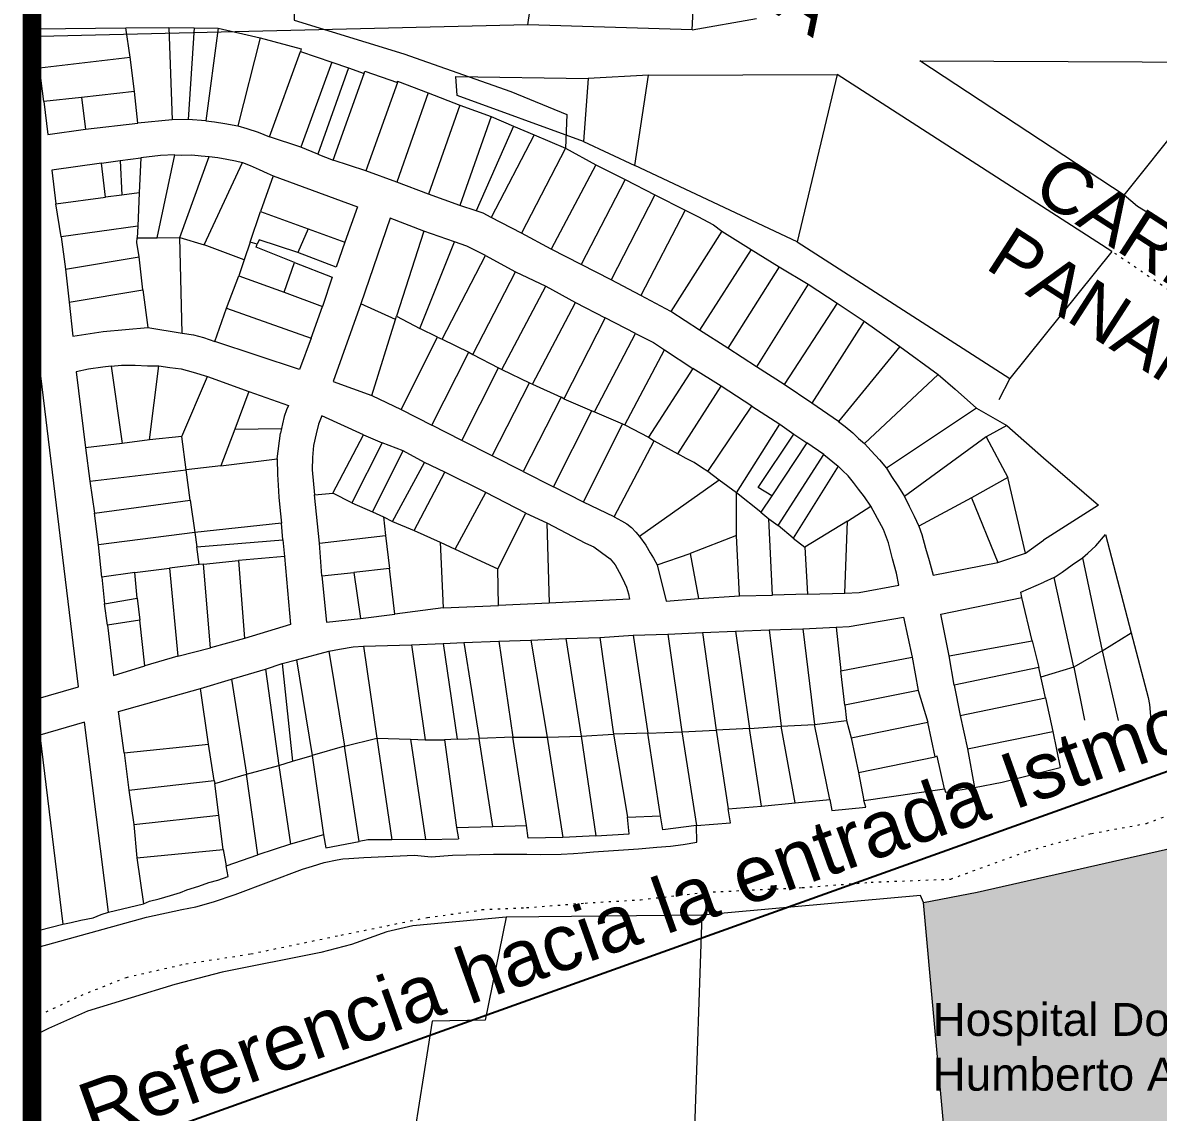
# Model space of a CAD drawing. Header units: millimetres. Extents: x -6666 to 12802, y -941 to 4807.
# Drawn here: x 890.4 to 941.1, y 1600.1 to 1648.7 of the extents above; entities that cross this region are included whole.
import ezdxf

# ---------------------------------------------------------------- set-up
doc = ezdxf.new("R2010")
doc.units = ezdxf.units.MM
doc.linetypes.add('DOT', pattern=[0.25, 0, -0.25])
for name, color, linetype in [('2', 1, 'Continuous'), ('CIRCULO PI', 2, 'Continuous'), ('CVL_CUADCON_TX', 2, 'Continuous')]:
    doc.layers.add(name, color=color, linetype=linetype)
doc.styles.add('PI', font='arial.ttf', dxfattribs={"height": 0.4})
doc.styles.add('PUNTOS PI', font='arial.ttf', dxfattribs={"height": 2.75})
doc.styles.get("Standard").update_dxf_attribs({"font": 'arial.ttf'})
doc.dimstyles.new('ISO-25', dxfattribs={"dimtxt": 2.5, "dimasz": 2.5, "dimexe": 1.25, "dimexo": 0.625, "dimtad": 1, "dimdec": 3, "dimtxsty": 'Standard', "dimcen": 2.5, "dimadec": 0, "dimazin": 0, "dimtfac": 1, "dimtdec": 3, "dimtmove": 0, "dimatfit": 3, "dimfxl": 1, "dimarcsym": 0})

# ---------------------------------------------------------------- blocks, each defined once
blk = doc.blocks.new('*D14')
at = {"layer": 'CIRCULO PI', "color": 0, "lineweight": -2, "transparency": 16777216}
for p, q in [((992.4179527586057, 1629.151936395541), (990.6202033222467, 1634.175293702422)), ((988.6875849871183, 1632.156015026576), (971.3899868771509, 1625.965583935807)), ((970.4127423717564, 1621.276754091521), (968.6149929353974, 1626.300111398402)), ((969.0361807387101, 1625.123208329181), (893.4141375501492, 1598.059737185624))]:
    blk.add_line(p, q, dxfattribs=at)
at = {"layer": 'CIRCULO PI', "color": 0, "transparency": 16777216}
for points in [[(988.5471890526807, 1632.54831604965), (988.8279809215559, 1631.763714003503), (991.0413911255594, 1632.998390633202)], [(971.2495909427133, 1626.35788495888), (971.5303828115885, 1625.573282912733), (969.0361807387101, 1625.123208329181)]]:
    blk.add_solid(points, dxfattribs=at)
at = {"layer": 'Defpoints', "color": 0, "transparency": 16777216}
for p in [(991.0413911255594, 1632.998390633202), (992.6285466602621, 1628.563484860931), (970.6233362734129, 1620.68830255691)]:
    blk.add_point(p, dxfattribs=at)
at = {"layer": 'CIRCULO PI', "color": 0, "transparency": 16777216, "insert": (929.4021091654885, 1612.97577949889), "char_height": 2.5, "attachment_point": 5, "rotation": 19.69117490959217}
blk.add_mtext('Referencia hacia la entrada Istmo Textil: 186.65m', dxfattribs=at)

msp = doc.modelspace()

# ---------------------------------------------------------------- hatches: boundary and pattern name
h = msp.add_hatch(color=9)
h.dxf.hatch_style = 1
h.paths.add_polyline_path([(947.3266362734175, 1603.714002556816), (947.4710362734077, 1605.525602556901), (947.1525362734137, 1613.086502556895), (933.0395362734162, 1609.890502556898), (930.6308362734089, 1609.437502556896), (932.2299362734229, 1591.837002556884), (948.7182362734056, 1594.542802556903), (947.5312362734148, 1600.915302556912), (947.3352362734186, 1601.879802556914)])

# ---------------------------------------------------------------- linework, layer by layer
at = {"const_width": 0.8333333333333331}
msp.add_lwpolyline([(1090.862836273411, 1749.485622077867), (890.8628362734107, 1749.485622077867), (890.8628362734107, 1561.985622077867), (1090.862836273411, 1561.985622077867)], close=True, dxfattribs=at)
at = {"layer": '2', "color": 1, "linetype": 'Continuous', "lineweight": 5}
for p, q in [((912.983236273405, 1648.5952025569), (913.8404362734109, 1654.49670255689)), ((920.3151362734097, 1648.376702556895), (920.449236273409, 1650.748702556893)), ((891.21273627341, 1648.082802556917), (891.1740362734126, 1648.795502556904)), ((920.3151362734097, 1648.376702556895), (923.1808362734082, 1648.889302556911)), ((891.1934362734137, 1648.439202556895), (890.8628362734107, 1648.393655148982)), ((890.8628362734107, 1648.437904877304), (891.0045362734163, 1648.425102556889)), ((912.983236273405, 1648.5952025569), (891.21273627341, 1648.082802556917)), ((895.0529362734233, 1648.4729025569), (896.970236273417, 1648.485402556901)), ((895.2405362734171, 1647.156002556902), (895.0529362734233, 1648.4729025569)), ((896.970236273417, 1648.485402556901), (897.1189362734258, 1644.361802556898)), ((896.970236273417, 1648.485402556901), (898.0989362734181, 1648.4719025569)), ((898.0989362734181, 1648.4719025569), (897.8258362734159, 1644.368602556894)), ((898.0989362734181, 1648.4719025569), (899.1616362734167, 1648.459102556897)), ((899.1616362734167, 1648.459102556897), (898.6134362734192, 1644.318502556901)), ((899.1616362734167, 1648.459102556897), (901.0428362734201, 1648.015202556896)), ((920.3151362734097, 1648.376702556895), (912.983236273405, 1648.5952025569)), ((901.0428362734201, 1648.015202556896), (900.0447362734158, 1644.098302556897)), ((901.0428362734201, 1648.015202556896), (902.8727362734207, 1647.526202556883)), ((901.4525362734275, 1643.604202556886), (902.840836273419, 1647.414902556893)), ((902.8727362734207, 1647.526202556883), (902.840836273419, 1647.414902556893)), ((902.840836273419, 1647.414902556893), (904.2436362734225, 1646.931102556894)), ((891.2021362734195, 1646.676602556902), (895.2405362734171, 1647.156002556902)), ((895.435736273419, 1645.630802556891), (895.2405362734171, 1647.156002556902)), ((904.2436362734225, 1646.931102556894), (902.8605362734233, 1643.135502556894)), ((904.2436362734225, 1646.931102556894), (904.983036273421, 1646.678502556887)), ((891.3824362734267, 1645.1719025569), (891.2021362734195, 1646.676602556902)), ((904.983036273421, 1646.678502556887), (903.614636273418, 1642.832002556902)), ((904.2928362734201, 1642.565002556887), (905.6868362734276, 1646.426402556893)), ((904.983036273421, 1646.678502556887), (905.6868362734276, 1646.426402556893)), ((905.6868362734276, 1646.426402556893), (905.7134362734214, 1646.527602556903)), ((905.7134362734214, 1646.527602556903), (907.1618362734262, 1646.033102556897)), ((909.7691362734367, 1646.2925025569), (915.6739362734079, 1646.200002556896)), ((909.8356362734048, 1645.453002556898), (909.7691362734367, 1646.2925025569)), ((918.3681362734096, 1646.352802556912), (915.6739362734079, 1646.200002556896)), ((917.7561362734123, 1642.315702556908), (918.3681362734096, 1646.352802556912)), ((918.3681362734096, 1646.352802556912), (926.7895362734162, 1646.384102556897)), ((926.7895362734162, 1646.384102556897), (924.994536273407, 1638.910802556897)), ((939.0475362734105, 1638.487902556892), (926.7895362734162, 1646.384102556897)), ((907.1618362734262, 1646.033102556897), (905.7515362734266, 1642.085502556894)), ((907.1618362734262, 1646.033102556897), (907.1677362734263, 1646.093902556897)), ((907.1677362734263, 1646.093902556897), (908.544436273427, 1645.559602556886)), ((915.6739362734079, 1646.200002556896), (915.4715362734096, 1643.393702556888)), ((893.0678362734216, 1645.359702556902), (891.3824362734267, 1645.1719025569)), ((895.435736273419, 1645.630802556891), (893.0678362734216, 1645.359702556902)), ((893.0678362734216, 1645.359702556902), (893.2440362734196, 1643.941402556883)), ((895.5864362734173, 1644.207702556901), (895.435736273419, 1645.630802556891)), ((908.544436273427, 1645.559602556886), (907.138736273424, 1641.576502556885)), ((908.544436273427, 1645.559602556886), (909.9516362734175, 1645.019802556882)), ((915.4715362734096, 1643.393702556888), (909.8356362734048, 1645.453002556898)), ((909.9516362734175, 1645.019802556882), (908.5460362734193, 1641.0469025569)), ((909.9516362734175, 1645.019802556882), (911.3541362734213, 1644.510602556887)), ((939.5861362734031, 1640.994802556905), (942.7190362734073, 1644.926502556886)), ((893.2440362734196, 1643.941402556883), (895.5864362734173, 1644.207702556901)), ((897.1189362734258, 1644.361802556898), (895.5864362734173, 1644.207702556901)), ((897.8258362734159, 1644.368602556894), (897.1189362734258, 1644.361802556898)), ((898.6134362734192, 1644.318502556901), (897.8258362734159, 1644.368602556894)), ((911.3541362734213, 1644.510602556887), (909.9535362734168, 1640.532502556891)), ((911.3541362734213, 1644.510602556887), (912.3506362734188, 1644.072202556902)), ((912.3506362734188, 1644.072202556902), (910.6830362734217, 1640.300402556892)), ((913.2715362734198, 1643.690602556891), (911.345636273425, 1640.003102556891)), ((912.3506362734188, 1644.072202556902), (913.2715362734198, 1643.690602556891)), ((913.2715362734198, 1643.690602556891), (914.6576362734231, 1643.090202556896)), ((902.8605362734233, 1643.135502556894), (901.4525362734275, 1643.604202556886)), ((915.4715362734096, 1643.393702556888), (917.7561362734123, 1642.315702556908)), ((894.7985362734216, 1642.547102556886), (895.7152362734232, 1642.663002556885)), ((895.7152362734232, 1642.663002556885), (895.6355362734212, 1641.110602556887)), ((896.6014362734204, 1642.774102556888), (895.7152362734232, 1642.663002556885)), ((896.4401362734206, 1639.090802556902), (897.2373362734252, 1642.791902556895)), ((897.2373362734252, 1642.791902556895), (896.6014362734204, 1642.774102556888)), ((897.452336273418, 1639.114202556895), (898.7620362734233, 1642.727902556882)), ((903.614636273418, 1642.832002556902), (902.8605362734233, 1643.135502556894)), ((903.614636273418, 1642.832002556902), (904.2928362734201, 1642.565002556887)), ((914.6576362734231, 1643.090202556896), (912.6999362734205, 1639.296502556881)), ((914.6576362734231, 1643.090202556896), (916.0167362734246, 1642.358202556889)), ((893.9631362734181, 1642.430202556887), (894.7985362734216, 1642.547102556886)), ((894.1331362734236, 1640.915502556899), (893.9631362734181, 1642.430202556887)), ((894.7985362734216, 1642.547102556886), (894.8714362734172, 1640.998002556894)), ((898.5366362734167, 1638.781402556897), (900.2589362734179, 1642.456102556895)), ((905.7515362734266, 1642.085502556894), (904.2928362734201, 1642.565002556887)), ((916.0167362734246, 1642.358202556889), (914.028936273422, 1638.5952025569)), ((916.0167362734246, 1642.358202556889), (917.3309362734253, 1641.697702556891)), ((924.994536273407, 1638.910802556897), (917.7561362734123, 1642.315702556908)), ((901.6248362734259, 1641.866102556881), (901.0615362734243, 1640.26880255688)), ((907.138736273424, 1641.576502556885), (905.7515362734266, 1642.085502556894)), ((917.3309362734253, 1641.697702556891), (915.3579362734272, 1637.899102556888)), ((917.3309362734253, 1641.697702556891), (918.655036273416, 1641.016802556902)), ((908.5460362734193, 1641.0469025569), (907.138736273424, 1641.576502556885)), ((891.9276362734199, 1640.617102556881), (894.1331362734236, 1640.915502556899)), ((894.8714362734172, 1640.998002556894), (894.1331362734236, 1640.915502556899)), ((895.6355362734212, 1641.110602556887), (894.8714362734172, 1640.998002556894)), ((895.6355362734212, 1641.110602556887), (895.5768362734161, 1639.608802556894)), ((909.9535362734168, 1640.532502556891), (908.5460362734193, 1641.0469025569)), ((918.655036273416, 1641.016802556902), (916.7074362734274, 1637.217902556896)), ((918.655036273416, 1641.016802556902), (920.0045362734163, 1640.335602556887)), ((940.1806362734096, 1640.496502556904), (939.5861362734031, 1640.994802556905)), ((892.164136273419, 1639.142202556898), (891.9276362734199, 1640.617102556881)), ((900.5976362734255, 1638.908902556887), (901.0615362734243, 1640.26880255688)), ((901.0615362734243, 1640.26880255688), (903.1828362734232, 1639.492002556888)), ((910.6830362734217, 1640.300402556892), (909.9535362734168, 1640.532502556891)), ((910.9919362734254, 1640.190102556903), (910.6830362734217, 1640.300402556892)), ((911.345636273425, 1640.003102556891), (910.9919362734254, 1640.190102556903)), ((920.0045362734163, 1640.335602556887), (918.0314362734243, 1636.526802556888)), ((920.0045362734163, 1640.335602556887), (920.5656362734189, 1640.049702556893)), ((941.6733362734267, 1639.581902556909), (940.1806362734096, 1640.496502556904)), ((912.6999362734205, 1639.296502556881), (911.345636273425, 1640.003102556891)), ((920.5656362734189, 1640.049702556893), (921.2628362734285, 1639.675802556887)), ((921.2628362734285, 1639.675802556887), (921.6408362734182, 1639.397202556903)), ((895.5768362734161, 1639.608802556894), (892.164136273419, 1639.142202556898)), ((892.164136273419, 1639.142202556898), (892.36023627342, 1637.693102556882)), ((895.5768362734161, 1639.608802556894), (895.5554362734256, 1639.096402556887)), ((896.4401362734206, 1639.090802556902), (897.452336273418, 1639.114202556895)), ((897.452336273418, 1639.114202556895), (898.5366362734167, 1638.781402556897)), ((897.55853627342, 1634.833702556902), (897.452336273418, 1639.114202556895)), ((903.1828362734232, 1639.492002556888), (902.727736273424, 1638.436602556888)), ((903.1828362734232, 1639.492002556888), (904.8234362734183, 1638.908902556887)), ((908.3482362734212, 1639.394402556886), (907.1278362734192, 1635.602002556898)), ((909.7052362734285, 1638.916202556897), (908.3482362734212, 1639.394402556886)), ((914.028936273422, 1638.5952025569), (912.6999362734205, 1639.296502556881)), ((921.6408362734182, 1639.397202556903), (919.3601362734262, 1635.805302556903)), ((921.6408362734182, 1639.397202556903), (922.9480362734212, 1638.57440255689)), ((895.5427362734263, 1638.88840255688), (895.5554362734256, 1639.096402556887)), ((895.6366362734152, 1638.242602556894), (895.5427362734263, 1638.88840255688)), ((895.5554362734256, 1639.096402556887), (896.4401362734206, 1639.090802556902)), ((900.3237362734217, 1638.120302556894), (898.5366362734167, 1638.781402556897)), ((900.5976362734255, 1638.908902556887), (900.3237362734217, 1638.120302556894)), ((900.9118362734262, 1638.818802556881), (900.5976362734255, 1638.908902556887)), ((900.8592362734198, 1638.672202556902), (900.9118362734262, 1638.818802556881)), ((902.569836273422, 1637.9969025569), (900.8592362734198, 1638.672202556902)), ((900.9904362734233, 1639.010802556896), (900.9118362734262, 1638.818802556881)), ((902.727736273424, 1638.436602556888), (900.9904362734233, 1639.010802556896)), ((908.1636362734171, 1635.046402556888), (909.7052362734285, 1638.916202556897)), ((910.2623362734266, 1638.721702556891), (909.7052362734285, 1638.916202556897)), ((911.0963362734219, 1638.305602556882), (910.2623362734266, 1638.721702556891)), ((924.994536273407, 1638.910802556897), (934.4964362734063, 1632.822402556889)), ((892.36023627342, 1637.693102556882), (895.6366362734152, 1638.242602556894)), ((895.8121362734164, 1636.768402556885), (895.6366362734152, 1638.242602556894)), ((900.3237362734217, 1638.120302556894), (900.0861362734177, 1637.392202556898)), ((909.159736273421, 1634.572502556882), (911.0963362734219, 1638.305602556882)), ((911.0963362734219, 1638.305602556882), (912.4402362734254, 1637.573702556892)), ((915.3579362734272, 1637.899102556888), (914.028936273422, 1638.5952025569)), ((922.9480362734212, 1638.57440255689), (920.6469362734169, 1634.977702556896)), ((922.9480362734212, 1638.57440255689), (924.2049362734251, 1637.797902556901)), ((939.0475362734105, 1638.487902556892), (934.4964362734063, 1632.822402556889)), ((892.36023627342, 1637.693102556882), (892.5257362734228, 1636.229202556886)), ((902.1063362734203, 1636.667402556884), (902.569836273422, 1637.9969025569)), ((916.7074362734274, 1637.217902556896), (915.3579362734272, 1637.899102556888)), ((924.2049362734251, 1637.797902556901), (921.9034362734237, 1634.170702556889)), ((924.2049362734251, 1637.797902556901), (925.4973362734236, 1637.020902556899)), ((899.5400362734254, 1635.962202556893), (900.0861362734177, 1637.392202556898)), ((900.0861362734177, 1637.392202556898), (902.1063362734203, 1636.667402556884)), ((910.5346362734272, 1633.88590255689), (912.4402362734254, 1637.573702556892)), ((912.4402362734254, 1637.573702556892), (913.7903362734178, 1636.938202556894)), ((918.0314362734243, 1636.526802556888), (916.7074362734274, 1637.217902556896)), ((892.5257362734228, 1636.229202556886), (895.8121362734164, 1636.768402556885)), ((895.8121362734164, 1636.768402556885), (896.0310362734199, 1635.100802556887)), ((902.1063362734203, 1636.667402556884), (903.817636273423, 1636.037702556882)), ((911.8183362734198, 1633.22590255688), (913.7903362734178, 1636.938202556894)), ((913.7903362734178, 1636.938202556894), (915.1036362734194, 1636.206702556899)), ((925.4973362734236, 1637.020902556899), (923.1800362734175, 1633.343202556899)), ((925.4973362734236, 1637.020902556899), (926.7788362734173, 1636.173002556894)), ((907.0752362734238, 1635.450302556898), (905.5276362734185, 1636.154202556886)), ((913.1935362734184, 1632.564702556884), (915.1036362734194, 1636.206702556899)), ((915.1036362734194, 1636.206702556899), (916.4379362734217, 1635.530802556892)), ((919.3601362734262, 1635.805302556903), (918.0314362734243, 1636.526802556888)), ((926.7788362734173, 1636.173002556894), (924.4264362734211, 1632.546502556881)), ((926.7788362734173, 1636.173002556894), (927.9948362734212, 1635.381802556893)), ((899.0186362734239, 1634.465902556894), (899.5400362734254, 1635.962202556893)), ((899.5400362734254, 1635.962202556893), (903.3174362734244, 1634.617302556891)), ((903.3174362734244, 1634.617302556891), (903.817636273423, 1636.037702556882)), ((907.0752362734238, 1635.450302556898), (907.1278362734192, 1635.602002556898)), ((907.1278362734192, 1635.602002556898), (908.1636362734171, 1635.046402556888)), ((920.6469362734169, 1634.977702556896), (919.3601362734262, 1635.805302556903)), ((896.0310362734199, 1635.100802556887), (897.55853627342, 1634.833702556902)), ((906.0173362734204, 1632.057002556902), (907.0752362734238, 1635.450302556898)), ((916.4379362734217, 1635.530802556892), (914.5943362734215, 1631.913302556887)), ((917.7871362734186, 1634.819102556883), (916.4379362734217, 1635.530802556892)), ((927.9948362734212, 1635.381802556893), (925.6573362734234, 1631.719502556903)), ((927.9948362734212, 1635.381802556893), (929.5881362734181, 1634.251002556896)), ((907.337036273424, 1631.432002556902), (908.9522362734242, 1634.656202556887)), ((908.9522362734242, 1634.656202556887), (908.1636362734171, 1635.046402556888)), ((908.9522362734242, 1634.656202556887), (909.159736273421, 1634.572502556882)), ((909.159736273421, 1634.572502556882), (910.3477362734193, 1633.989702556883)), ((915.9602362734186, 1631.328402556895), (917.7871362734186, 1634.819102556883)), ((917.7871362734186, 1634.819102556883), (918.5859362734191, 1634.42880255689)), ((921.9034362734237, 1634.170702556889), (920.6469362734169, 1634.977702556896)), ((917.3110362734224, 1630.748702556893), (919.0802362734285, 1634.092902556896)), ((918.5859362734191, 1634.42880255689), (919.0802362734285, 1634.092902556896)), ((919.0802362734285, 1634.092902556896), (920.3415362734158, 1633.265602556891)), ((923.1800362734175, 1633.343202556899), (921.9034362734237, 1634.170702556889)), ((929.5881362734181, 1634.251002556896), (926.8424362734258, 1630.898102556887)), ((929.5881362734181, 1634.251002556896), (931.2867362734214, 1632.997002556893)), ((908.7017362734223, 1630.740502556899), (910.3477362734193, 1633.989702556883)), ((910.3477362734193, 1633.989702556883), (910.5346362734272, 1633.88590255689)), ((910.5346362734272, 1633.88590255689), (911.671636273426, 1633.288502556897)), ((894.393136273422, 1633.364102556902), (894.8855362734212, 1629.916602556893)), ((896.1028362734178, 1630.074502556884), (896.5241362734159, 1633.389302556888)), ((910.0409362734244, 1630.049202556881), (911.671636273426, 1633.288502556897)), ((911.671636273426, 1633.288502556897), (911.8183362734198, 1633.22590255688)), ((911.8183362734198, 1633.22590255688), (913.0570362734179, 1632.627202556884)), ((920.3415362734158, 1633.265602556891), (918.3620362734255, 1630.192902556896)), ((921.6034362734244, 1632.478902556883), (920.3415362734158, 1633.265602556891)), ((924.4264362734211, 1632.546502556881), (923.1800362734175, 1633.343202556899)), ((897.5489362734188, 1630.234802556895), (898.684636273425, 1632.911602556888)), ((898.684636273425, 1632.911602556888), (900.5428362734201, 1632.244602556895)), ((911.3905362734149, 1629.368002556889), (913.0570362734179, 1632.627202556884)), ((913.0570362734179, 1632.627202556884), (913.1935362734184, 1632.564702556884)), ((913.1935362734184, 1632.564702556884), (914.4731362734165, 1631.985802556896)), ((925.6573362734234, 1631.719502556903), (924.4264362734211, 1632.546502556881)), ((931.2867362734214, 1632.997002556893), (928.0103362734262, 1629.909502556893)), ((931.2867362734214, 1632.997002556893), (932.0517362734245, 1632.338102556901)), ((934.4964362734063, 1632.822402556889), (934.0052362734023, 1631.870502556903)), ((900.5428362734201, 1632.244602556895), (899.9174362734229, 1630.556602556883)), ((906.0173362734204, 1632.057002556902), (907.337036273424, 1631.432002556902)), ((919.6804362734256, 1629.461302556885), (921.6034362734244, 1632.478902556883)), ((922.980836273422, 1631.579102556892), (921.6034362734244, 1632.478902556883)), ((932.0517362734245, 1632.338102556901), (932.9976362734269, 1631.494302556893)), ((914.4731362734165, 1631.985802556896), (912.770336273421, 1628.671302556894)), ((914.5943362734215, 1631.913302556887), (914.4731362734165, 1631.985802556896)), ((914.5943362734215, 1631.913302556887), (915.8337362734201, 1631.375602556901)), ((921.008436273416, 1628.673802556886), (922.980836273422, 1631.579102556892)), ((922.980836273422, 1631.579102556892), (924.2272362734257, 1630.7773025569)), ((926.8424362734258, 1630.898102556887), (925.6573362734234, 1631.719502556903)), ((907.337036273424, 1631.432002556902), (908.7017362734223, 1630.740502556899)), ((914.1351362734276, 1627.984802556895), (915.8337362734201, 1631.375602556901)), ((915.8337362734201, 1631.375602556901), (915.9602362734186, 1631.328402556895)), ((915.9602362734186, 1631.328402556895), (917.2149362734235, 1630.790502556899)), ((932.9976362734269, 1631.494302556893), (928.983636273424, 1628.811502556895)), ((932.9976362734269, 1631.494302556893), (934.3612362734202, 1630.716502556899)), ((899.9174362734229, 1630.556602556883), (899.2926362734215, 1628.9246025569)), ((899.9174362734229, 1630.556602556883), (901.9926362734222, 1630.592702556886)), ((910.0409362734244, 1630.049202556881), (908.7017362734223, 1630.740502556899)), ((915.4693362734215, 1627.298702556892), (917.2149362734235, 1630.790502556899)), ((917.2149362734235, 1630.790502556899), (917.3110362734224, 1630.748702556893)), ((917.3110362734224, 1630.748702556893), (918.3620362734255, 1630.192902556896)), ((922.2986362734155, 1627.714202556895), (924.2272362734257, 1630.7773025569)), ((924.2272362734257, 1630.7773025569), (924.8524362734206, 1630.338302556887)), ((934.3612362734202, 1630.716502556899), (933.4398362734173, 1630.209802556896)), ((934.3612362734202, 1630.716502556899), (935.9891362734197, 1629.275502556885)), ((896.1028362734178, 1630.074502556884), (894.8855362734212, 1629.916602556893)), ((897.5489362734188, 1630.234802556895), (896.1028362734178, 1630.074502556884)), ((897.7444362734277, 1628.735002556882), (897.5489362734188, 1630.234802556895)), ((901.8033362734168, 1629.229402556895), (901.954536273417, 1630.385002556882)), ((904.276736273423, 1627.707302556882), (905.655536273418, 1630.3050025569)), ((905.655536273418, 1630.3050025569), (906.48523627342, 1629.949802556886)), ((911.3905362734149, 1629.368002556889), (910.0409362734244, 1630.049202556881)), ((916.8293362734184, 1626.642802556903), (918.6145362734278, 1630.042702556887)), ((918.3620362734255, 1630.192902556896), (918.6145362734278, 1630.042702556887)), ((918.6145362734278, 1630.042702556887), (919.6804362734256, 1629.461302556885)), ((923.262636273419, 1627.956402556897), (924.8524362734206, 1630.338302556887)), ((924.8524362734206, 1630.338302556887), (925.4325362734198, 1629.940502556899)), ((933.4398362734173, 1630.209802556896), (929.7871362734186, 1627.553102556892)), ((933.4398362734173, 1630.209802556896), (934.3943362734208, 1628.396302556895)), ((894.8855362734212, 1629.916602556893), (893.2508362734152, 1629.723002556894)), ((893.2508362734152, 1629.723002556894), (893.4466362734274, 1628.23840255688)), ((906.48523627342, 1629.949802556886), (905.1309362734246, 1627.275702556894)), ((906.0566362734244, 1626.868702556888), (907.4266362734197, 1629.58320255689)), ((907.4266362734197, 1629.58320255689), (906.48523627342, 1629.949802556886)), ((908.3765362734266, 1629.074302556897), (907.4266362734197, 1629.58320255689)), ((925.4325362734198, 1629.940502556899), (923.8684362734239, 1627.588702556883)), ((926.1942362734153, 1629.42880255689), (925.4325362734198, 1629.940502556899)), ((899.2926362734215, 1628.9246025569), (901.8033362734168, 1629.229402556895)), ((906.9413362734194, 1626.436702556881), (908.3765362734266, 1629.074302556897)), ((909.2764362734197, 1628.6371025569), (908.3765362734266, 1629.074302556897)), ((912.770336273421, 1628.671302556894), (911.3905362734149, 1629.368002556889)), ((924.147336273425, 1626.255402556896), (926.1942362734153, 1629.42880255689)), ((926.1942362734153, 1629.42880255689), (926.8285362734168, 1628.898302556897)), ((893.4466362734274, 1628.23840255688), (897.7444362734277, 1628.735002556882)), ((899.2926362734215, 1628.9246025569), (897.7444362734277, 1628.735002556882)), ((897.916336273418, 1627.382702556901), (897.7444362734277, 1628.735002556882)), ((907.9128362734264, 1626.034202556891), (909.2764362734197, 1628.6371025569)), ((911.1064362734251, 1627.736902556891), (909.2764362734197, 1628.6371025569)), ((912.770336273421, 1628.671302556894), (914.1351362734276, 1627.984802556895)), ((921.5274362734235, 1628.281802556893), (921.008436273416, 1628.673802556886)), ((926.8285362734168, 1628.898302556897), (924.8271362734195, 1625.699002556895)), ((893.4466362734274, 1628.23840255688), (893.6430362734172, 1626.8148025569)), ((915.4693362734215, 1627.298702556892), (914.1351362734276, 1627.984802556895)), ((921.5274362734235, 1628.281802556893), (917.9629362734195, 1625.761202556892)), ((922.2986362734155, 1627.714202556895), (921.5274362734235, 1628.281802556893)), ((934.3943362734208, 1628.396302556895), (932.7867362734214, 1627.496802556883)), ((935.1825362734198, 1625.016202556897), (934.3943362734208, 1628.396302556895)), ((903.472236273421, 1627.620502556903), (904.276736273423, 1627.707302556882)), ((903.690436273424, 1625.475802556887), (903.472236273421, 1627.620502556903)), ((905.1309362734246, 1627.275702556894), (904.276736273423, 1627.707302556882)), ((909.7436362734225, 1625.200002556896), (911.1064362734251, 1627.736902556891)), ((912.8904362734211, 1626.812002556883), (911.1064362734251, 1627.736902556891)), ((922.2960362734193, 1625.805602556882), (922.2986362734155, 1627.714202556895)), ((923.3815362734204, 1626.84840255689), (922.2986362734155, 1627.714202556895)), ((923.8684362734239, 1627.588702556883), (923.262636273419, 1627.956402556897)), ((923.8684362734239, 1627.588702556883), (923.3815362734204, 1626.84840255689)), ((932.7867362734214, 1627.496802556883), (930.4373362734259, 1626.220402556887)), ((932.7867362734214, 1627.496802556883), (933.9621362734179, 1624.599402556891)), ((893.6430362734172, 1626.8148025569), (897.916336273418, 1627.382702556901)), ((897.916336273418, 1627.382702556901), (898.1277362734254, 1625.938502556896)), ((905.1309362734246, 1627.275702556894), (906.0566362734244, 1626.868702556888)), ((916.8293362734184, 1626.642802556903), (915.4693362734215, 1627.298702556892)), ((927.2517362734252, 1626.456702556899), (928.28693627342, 1627.119402556886)), ((893.82423627342, 1625.39130255689), (893.6430362734172, 1626.8148025569)), ((906.0566362734244, 1626.868702556888), (906.53693627342, 1626.639602556891)), ((906.53693627342, 1626.639602556891), (906.6338362734241, 1625.816102556881)), ((906.53693627342, 1626.639602556891), (906.9413362734194, 1626.436702556881)), ((911.6400362734275, 1624.32440255689), (912.8904362734211, 1626.812002556883)), ((912.8904362734211, 1626.812002556883), (913.8309362734253, 1626.3692025569)), ((923.3815362734204, 1626.84840255689), (923.7390362734259, 1626.5496025569)), ((923.8963362734248, 1623.141702556885), (923.7390362734259, 1626.5496025569)), ((923.7390362734259, 1626.5496025569), (924.147336273425, 1626.255402556896)), ((927.2517362734252, 1626.456702556899), (925.3460362734222, 1625.291802556902)), ((927.121536273422, 1623.240002556887), (927.2517362734252, 1626.456702556899)), ((898.1277362734254, 1625.938502556896), (893.82423627342, 1625.39130255689)), ((901.9976362734269, 1626.364102556902), (898.1277362734254, 1625.938502556896)), ((898.1277362734254, 1625.938502556896), (898.2219362734177, 1625.308002556903)), ((902.0496362734157, 1625.612202556893), (901.9976362734269, 1626.364102556902)), ((906.9413362734194, 1626.436702556881), (907.9128362734264, 1626.034202556891)), ((907.9128362734264, 1626.034202556891), (909.0659362734223, 1625.512702556882)), ((913.8309362734253, 1626.3692025569), (913.9353362734255, 1622.794302556893)), ((924.8271362734195, 1625.699002556895), (924.147336273425, 1626.255402556896)), ((898.2219362734177, 1625.308002556903), (902.0496362734157, 1625.612202556893)), ((902.0496362734157, 1625.612202556893), (902.1271362734187, 1624.870202556901)), ((903.690436273424, 1625.475802556887), (906.6338362734241, 1625.816102556881)), ((903.799936273419, 1624.007502556891), (903.690436273424, 1625.475802556887)), ((906.6338362734241, 1625.816102556881), (906.8142362734252, 1624.331702556899)), ((909.0659362734223, 1625.512702556882), (909.2035362734168, 1622.577102556891)), ((909.0659362734223, 1625.512702556882), (909.7436362734225, 1625.200002556896)), ((922.2960362734193, 1625.805602556882), (920.2270362734271, 1625.013202556894)), ((922.4315362734196, 1623.118702556888), (922.2960362734193, 1625.805602556882)), ((924.8271362734195, 1625.699002556895), (925.3460362734222, 1625.291802556902)), ((935.1825362734198, 1625.016202556897), (935.9968362734253, 1625.605102556893)), ((893.9798362734182, 1623.957902556886), (893.82423627342, 1625.39130255689)), ((898.3191362734251, 1624.514902556894), (898.2219362734177, 1625.308002556903)), ((909.7436362734225, 1625.200002556896), (911.6400362734275, 1624.32440255689)), ((918.7511362734185, 1624.497902556901), (920.2270362734271, 1625.013202556894)), ((920.2270362734271, 1625.013202556894), (920.5943362734215, 1622.998602556899)), ((925.3460362734222, 1625.291802556902), (925.4631362734181, 1623.1888025569)), ((933.9621362734179, 1624.599402556891), (935.1825362734198, 1625.016202556897)), ((898.3191362734251, 1624.514902556894), (897.0002362734231, 1624.358202556889)), ((898.5176362734237, 1624.532802556893), (898.3191362734251, 1624.514902556894)), ((898.5176362734237, 1624.532802556893), (900.0808362734206, 1624.696802556883)), ((898.8287362734263, 1620.798102556887), (898.5176362734237, 1624.532802556893)), ((902.1271362734187, 1624.870202556901), (900.0808362734206, 1624.696802556883)), ((900.0808362734206, 1624.696802556883), (900.3390362734244, 1621.221602556897)), ((936.8254362734187, 1624.168902556897), (937.2760362734261, 1624.506602556883)), ((937.2760362734261, 1624.506602556883), (937.7370362734255, 1624.813902556893)), ((937.7370362734255, 1624.813902556893), (938.6034362734244, 1620.663902556892)), ((895.4467362734176, 1624.153502556887), (893.9798362734182, 1623.957902556886)), ((893.9798362734182, 1623.957902556886), (894.092536273416, 1622.758602556885)), ((895.4467362734176, 1624.153502556887), (897.0002362734231, 1624.358202556889)), ((895.5551362734222, 1623.020202556901), (895.4467362734176, 1624.153502556887)), ((897.0002362734231, 1624.358202556889), (897.3749362734197, 1620.424802556886)), ((903.799936273419, 1624.007502556891), (905.2205362734203, 1624.157902556887)), ((906.8142362734252, 1624.331702556899), (905.2205362734203, 1624.157902556887)), ((905.2205362734203, 1624.157902556887), (905.5212362734201, 1622.103502556887)), ((907.0491362734174, 1622.298402556889), (906.8142362734252, 1624.331702556899)), ((911.681336273421, 1622.6844025569), (911.6400362734275, 1624.32440255689)), ((936.4758362734174, 1623.943602556895), (936.0007362734214, 1623.722002556893)), ((936.4758362734174, 1623.943602556895), (936.8254362734187, 1624.168902556897)), ((937.3465362734205, 1619.940902556894), (936.4758362734174, 1623.943602556895)), ((934.9785362734146, 1623.277602556903), (936.0007362734214, 1623.722002556893)), ((894.092536273416, 1622.758602556885), (895.5551362734222, 1623.020202556901)), ((895.5551362734222, 1623.020202556901), (895.6653362734178, 1622.034102556897)), ((920.5943362734215, 1622.998602556899), (922.4315362734196, 1623.118702556888)), ((922.4315362734196, 1623.118702556888), (923.8963362734248, 1623.141702556885)), ((925.4631362734181, 1623.1888025569), (923.8963362734248, 1623.141702556885)), ((925.4631362734181, 1623.1888025569), (927.121536273422, 1623.240002556887)), ((935.0265362734244, 1623.03840255688), (934.9785362734146, 1623.277602556903)), ((935.4915362734173, 1621.114002556886), (935.0265362734244, 1623.03840255688)), ((894.2286362734194, 1621.807702556901), (894.092536273416, 1622.758602556885)), ((909.2035362734168, 1622.577102556891), (907.0491362734174, 1622.298402556889)), ((909.2035362734168, 1622.577102556891), (911.681336273421, 1622.6844025569)), ((913.9353362734255, 1622.794302556893), (911.681336273421, 1622.6844025569)), ((895.6653362734178, 1622.034102556897), (894.2286362734194, 1621.807702556901)), ((895.9001362734161, 1619.990702556885), (895.6653362734178, 1622.034102556897)), ((905.5212362734201, 1622.103502556887), (907.0491362734174, 1622.298402556889)), ((917.686236273421, 1621.363502556896), (919.2276362734192, 1621.411002556883)), ((919.2276362734192, 1621.411002556883), (920.7794362734239, 1621.483702556901)), ((919.2276362734192, 1621.411002556883), (919.8589362734165, 1617.049002556895)), ((920.7794362734239, 1621.483702556901), (922.2548362734196, 1621.542102556881)), ((920.7794362734239, 1621.483702556901), (921.3939362734272, 1617.119502556902)), ((922.2548362734196, 1621.542102556881), (923.7455362734217, 1621.600302556898)), ((922.2548362734196, 1621.542102556881), (922.8781362734189, 1617.200202556882)), ((923.7455362734217, 1621.600302556898), (925.2514362734219, 1621.653302556902)), ((923.7455362734217, 1621.600302556898), (924.2911362734194, 1617.301202556883)), ((925.2514362734219, 1621.653302556902), (926.7422362734251, 1621.726802556888)), ((925.2514362734219, 1621.653302556902), (925.7753362734256, 1617.381902556886)), ((926.7422362734251, 1621.726802556888), (926.9526362734214, 1619.769902556898)), ((938.6034362734244, 1620.663902556892), (939.9056362734227, 1621.473502556883)), ((900.3390362734244, 1621.221602556897), (898.8287362734263, 1620.798102556887)), ((905.185736273419, 1620.843602556894), (905.6590362734205, 1620.873502556883)), ((905.6590362734205, 1620.873502556883), (907.7904362734225, 1620.934102556897)), ((905.6590362734205, 1620.873502556883), (906.2526362734206, 1616.765102556903)), ((907.7904362734225, 1620.934102556897), (909.2048362734204, 1620.998402556889)), ((907.7904362734225, 1620.934102556897), (908.4024362734235, 1616.693002556889)), ((909.2048362734204, 1620.998402556889), (910.1358362734245, 1621.032902556887)), ((909.2048362734204, 1620.998402556889), (909.8283362734182, 1616.719602556896)), ((910.1358362734245, 1621.032902556887), (911.6875362734245, 1621.090402556883)), ((910.1358362734245, 1621.032902556887), (910.8167362734275, 1616.758102556896)), ((911.6875362734245, 1621.090402556883), (913.122136273425, 1621.139102556902)), ((911.6875362734245, 1621.090402556883), (912.3212362734193, 1616.808302556882)), ((913.122136273425, 1621.139102556902), (914.6841362734267, 1621.211702556881)), ((913.122136273425, 1621.139102556902), (913.8511362734171, 1616.812702556882)), ((914.6841362734267, 1621.211702556881), (916.1951362734253, 1621.264602556891)), ((914.6841362734267, 1621.211702556881), (915.3606362734172, 1616.862902556892)), ((916.1951362734253, 1621.264602556891), (917.686236273421, 1621.363502556896)), ((916.1951362734253, 1621.264602556891), (916.8092362734205, 1616.938502556896)), ((917.686236273421, 1621.363502556896), (918.3391362734183, 1616.993702556888)), ((931.7814362734243, 1620.442902556896), (935.4915362734173, 1621.114002556886)), ((935.4915362734173, 1621.114002556886), (935.7772362734249, 1619.927902556882)), ((897.3749362734197, 1620.424802556886), (895.9001362734161, 1619.990702556885)), ((897.3749362734197, 1620.424802556886), (898.8287362734263, 1620.798102556887)), ((902.6616362734167, 1620.264802556901), (904.1002362734216, 1620.648502556883)), ((904.1002362734216, 1620.648502556883), (904.5792362734246, 1620.734102556898)), ((904.1002362734216, 1620.648502556883), (904.7987362734202, 1616.404902556884)), ((904.5792362734246, 1620.734102556898), (905.185736273419, 1620.843602556894)), ((926.9526362734214, 1619.769902556898), (930.1382362734221, 1620.381402556897)), ((930.1382362734221, 1620.381402556897), (930.4051362734208, 1618.896002556892)), ((932.0096362734257, 1619.125402556891), (931.7814362734243, 1620.442902556896)), ((938.6034362734244, 1620.663902556892), (937.3465362734205, 1619.940902556894)), ((938.6034362734244, 1620.663902556892), (939.3167362734275, 1617.559302556883)), ((901.2734362734191, 1619.850002556896), (902.0188362734225, 1620.099902556903)), ((902.0188362734225, 1620.099902556903), (902.6616362734167, 1620.264802556901)), ((902.0188362734225, 1620.099902556903), (902.486336273425, 1615.733202556889)), ((902.6616362734167, 1620.264802556901), (903.3600362734214, 1615.993902556897)), ((935.7772362734249, 1619.927902556882), (932.0096362734257, 1619.125402556891)), ((936.0761362734193, 1618.563902556893), (935.7772362734249, 1619.927902556882)), ((937.3465362734205, 1619.940902556894), (935.8743362734276, 1619.484702556902)), ((937.3465362734205, 1619.940902556894), (937.822036273421, 1617.566402556883)), ((898.3848362734243, 1618.986202556892), (899.7679362734234, 1619.40110255689)), ((899.7679362734234, 1619.40110255689), (901.2734362734191, 1619.850002556896)), ((899.7679362734234, 1619.40110255689), (900.431836273423, 1615.166702556886)), ((901.2734362734191, 1619.850002556896), (901.8806362734213, 1615.552402556893)), ((927.1273362734173, 1618.234802556895), (926.9526362734214, 1619.769902556898)), ((898.73523627342, 1616.498902556902), (898.3848362734243, 1618.986202556892)), ((930.4051362734208, 1618.896002556892), (927.1273362734173, 1618.234802556895)), ((930.4051362734208, 1618.896002556892), (930.8325362734213, 1617.481402556897)), ((932.0096362734257, 1619.125402556891), (932.2781362734204, 1617.771902556899)), ((932.2781362734204, 1617.771902556899), (936.0761362734193, 1618.563902556893)), ((936.0761362734193, 1618.563902556893), (936.4027362734232, 1617.062302556887)), ((927.1273362734173, 1618.234802556895), (927.1999362734205, 1617.558402556899)), ((924.2911362734194, 1617.301202556883), (925.7753362734256, 1617.381902556886)), ((925.7753362734256, 1617.381902556886), (927.1999362734205, 1617.558402556899)), ((926.458936273415, 1614.027502556886), (925.7753362734256, 1617.381902556886)), ((927.1999362734205, 1617.558402556899), (927.4114362734181, 1616.78150255689)), ((927.4114362734181, 1616.78150255689), (930.8325362734213, 1617.481402556897)), ((931.1566362734229, 1615.936302556885), (930.8325362734213, 1617.481402556897)), ((932.2781362734204, 1617.771902556899), (932.6004362734202, 1616.296602556898)), ((913.8511362734171, 1616.812702556882), (915.3606362734172, 1616.862902556892)), ((915.3606362734172, 1616.862902556892), (916.8092362734205, 1616.938502556896)), ((915.3606362734172, 1616.862902556892), (916.0129362734187, 1612.405702556899)), ((918.3391362734183, 1616.993702556888), (916.8092362734205, 1616.938502556896)), ((916.8092362734205, 1616.938502556896), (917.4265362734259, 1613.243602556894)), ((918.3391362734183, 1616.993702556888), (919.8589362734165, 1617.049002556895)), ((918.9005362734242, 1613.293802556881), (918.3391362734183, 1616.993702556888)), ((919.8589362734165, 1617.049002556895), (921.3939362734272, 1617.119502556902)), ((919.8589362734165, 1617.049002556895), (920.5164362734249, 1612.871402556888)), ((922.8781362734189, 1617.200202556882), (921.3939362734272, 1617.119502556902)), ((921.3939362734272, 1617.119502556902), (921.9198362734205, 1613.612702556882)), ((922.8781362734189, 1617.200202556882), (924.2911362734194, 1617.301202556883)), ((923.4091362734252, 1613.734102556898), (922.8781362734189, 1617.200202556882)), ((924.9187362734156, 1613.88590255689), (924.2911362734194, 1617.301202556883)), ((932.6004362734202, 1616.296602556898), (936.4027362734232, 1617.062302556887)), ((936.4027362734232, 1617.062302556887), (936.7420362734156, 1615.461402556902)), ((894.9738362734242, 1616.119402556886), (898.73523627342, 1616.498902556902)), ((898.9881362734195, 1614.877702556896), (898.73523627342, 1616.498902556902)), ((904.7987362734202, 1616.404902556884), (903.3600362734214, 1615.993902556897)), ((904.7987362734202, 1616.404902556884), (906.2526362734206, 1616.765102556903)), ((905.4511362734193, 1612.156102556894), (904.7987362734202, 1616.404902556884)), ((906.2526362734206, 1616.765102556903), (906.9098362734258, 1612.2317025569)), ((906.2526362734206, 1616.765102556903), (907.7519362734201, 1616.723802556885)), ((907.7519362734201, 1616.723802556885), (908.4245362734255, 1612.246302556895)), ((907.7519362734201, 1616.723802556885), (908.4024362734235, 1616.693002556889)), ((908.4024362734235, 1616.693002556889), (909.2665362734151, 1616.697702556891)), ((909.8283362734182, 1616.719602556896), (909.2665362734151, 1616.697702556891)), ((909.2665362734151, 1616.697702556891), (909.7972362734181, 1612.7844025569)), ((909.8283362734182, 1616.719602556896), (910.8167362734275, 1616.758102556896)), ((912.3212362734193, 1616.808302556882), (910.8167362734275, 1616.758102556896)), ((911.4186362734217, 1612.829502556889), (910.8167362734275, 1616.758102556896)), ((912.3212362734193, 1616.808302556882), (913.8511362734171, 1616.812702556882)), ((912.9230362734233, 1612.8746025569), (912.3212362734193, 1616.808302556882)), ((913.8511362734171, 1616.812702556882), (914.5440362734189, 1612.340302556889)), ((927.4114362734181, 1616.78150255689), (927.7355362734233, 1615.236502556895)), ((894.9738362734242, 1616.119402556886), (895.1860362734224, 1614.452402556894)), ((902.486336273425, 1615.733202556889), (903.3600362734214, 1615.993902556897)), ((903.3600362734214, 1615.993902556897), (903.8655362734171, 1612.456602556883)), ((927.7355362734233, 1615.236502556895), (931.1566362734229, 1615.936302556885)), ((931.2431362734242, 1615.956602556883), (931.1566362734229, 1615.936302556885)), ((931.5774362734228, 1614.508102556896), (931.2431362734242, 1615.956602556883)), ((932.6004362734202, 1616.296602556898), (932.9142362734237, 1614.568602556895)), ((900.431836273423, 1615.166702556886), (901.8806362734213, 1615.552402556893)), ((901.8806362734213, 1615.552402556893), (902.486336273425, 1615.733202556889)), ((901.8806362734213, 1615.552402556893), (902.396436273415, 1612.0354025569)), ((934.1443362734208, 1614.801802556888), (936.7420362734156, 1615.461402556902)), ((895.1860362734224, 1614.452402556894), (898.9881362734195, 1614.877702556896)), ((898.9881362734195, 1614.877702556896), (899.0236362734177, 1614.745502556903)), ((899.0236362734177, 1614.745502556903), (900.431836273423, 1615.166702556886)), ((900.9424362734244, 1611.558302556882), (900.431836273423, 1615.166702556886)), ((927.7355362734233, 1615.236502556895), (927.9785362734146, 1613.981102556894)), ((932.9142362734237, 1614.568602556895), (934.1443362734208, 1614.801802556888)), ((895.1860362734224, 1614.452402556894), (895.4034362734237, 1612.907402556898)), ((899.1902362734254, 1613.337802556898), (899.0236362734177, 1614.745502556903)), ((927.9785362734146, 1613.981102556894), (931.5774362734228, 1614.508102556896)), ((931.5774362734228, 1614.508102556896), (931.6129362734209, 1614.355702556899)), ((931.6129362734209, 1614.355702556899), (932.9142362734237, 1614.568602556895)), ((923.4091362734252, 1613.734102556898), (924.9187362734156, 1613.88590255689)), ((924.9187362734156, 1613.88590255689), (926.458936273415, 1614.027502556886)), ((926.458936273415, 1614.027502556886), (926.5500362734238, 1613.539602556891)), ((928.059636273425, 1613.691402556883), (927.9785362734146, 1613.981102556894)), ((895.4034362734237, 1612.907402556898), (899.1902362734254, 1613.337802556898)), ((899.3974362734189, 1611.797802556885), (899.1902362734254, 1613.337802556898)), ((917.4265362734259, 1613.243602556894), (918.9005362734242, 1613.293802556881)), ((919.0118362734247, 1612.678902556883), (918.9005362734242, 1613.293802556881)), ((921.9198362734205, 1613.612702556882), (923.4091362734252, 1613.734102556898)), ((922.0210362734215, 1612.982502556891), (921.9198362734205, 1613.612702556882)), ((926.5500362734238, 1613.539602556891), (928.059636273425, 1613.691402556883)), ((895.4034362734237, 1612.907402556898), (895.5446362734256, 1611.428502556887)), ((909.7972362734181, 1612.7844025569), (911.4186362734217, 1612.829502556889)), ((909.7972362734181, 1612.7844025569), (909.8883362734159, 1612.271102556885)), ((911.4186362734217, 1612.829502556889), (912.9230362734233, 1612.8746025569)), ((912.993836273421, 1612.305402556896), (912.9230362734233, 1612.8746025569)), ((917.507336273422, 1612.501702556895), (917.4265362734259, 1613.243602556894)), ((920.5164362734249, 1612.871402556888), (919.0118362734247, 1612.678902556883)), ((920.5164362734249, 1612.871402556888), (922.0210362734215, 1612.982502556891)), ((903.8655362734171, 1612.456602556883), (902.396436273415, 1612.0354025569)), ((903.8655362734171, 1612.456602556883), (903.9667362734253, 1611.867102556881)), ((908.4245362734255, 1612.246302556895), (909.8883362734159, 1612.271102556885)), ((914.5440362734189, 1612.340302556889), (912.993836273421, 1612.305402556896)), ((916.0129362734187, 1612.405702556899), (914.5440362734189, 1612.340302556889)), ((916.0129362734187, 1612.405702556899), (917.507336273422, 1612.501702556895)), ((895.5446362734256, 1611.428502556887), (899.3974362734189, 1611.797802556885)), ((899.3974362734189, 1611.797802556885), (899.5240362734221, 1611.076202556883)), ((902.396436273415, 1612.0354025569), (900.9424362734244, 1611.558302556882)), ((903.9667362734253, 1611.867102556881), (905.4511362734193, 1612.156102556894)), ((905.8476362734255, 1612.227102556891), (905.4511362734193, 1612.156102556894)), ((906.9098362734258, 1612.2317025569), (905.8476362734255, 1612.227102556891)), ((908.4245362734255, 1612.246302556895), (906.9098362734258, 1612.2317025569)), ((899.5240362734221, 1611.076202556883), (900.9424362734244, 1611.558302556882)), ((890.471136273427, 1610.139802556901), (890.511536273425, 1609.707902556886)), ((930.4979362734048, 1609.740702556908), (920.7436362734115, 1608.868902556897)), ((930.6308362734089, 1609.437502556896), (930.4979362734048, 1609.740702556908)), ((894.267036273417, 1608.994802556882), (895.8327362734162, 1609.370202556901)), ((932.2299362734229, 1591.837002556884), (930.6308362734089, 1609.437502556896)), ((912.0180362734063, 1608.780802556915), (911.0857362734205, 1604.177202556907)), ((920.7436362734115, 1608.868902556897), (912.0180362734063, 1608.780802556915)), ((920.7436362734115, 1608.868902556897), (920.1134362734083, 1590.742302556914)), ((890.6478362734233, 1608.513502556897), (890.6729362734186, 1608.071402556888)), ((890.6729362734186, 1608.071402556888), (892.2335362734193, 1608.462002556884)), ((911.0857362734205, 1604.177202556907), (908.720236273406, 1604.132602556908))]:
    msp.add_line(p, q, dxfattribs=at)
at = {"layer": '2', "color": 1, "linetype": 'DOT', "lineweight": 5}
msp.add_line((952.8600362734105, 1629.092202556898), (939.0475362734105, 1638.487902556892), dxfattribs=at)
at = {"layer": '2', "color": 1, "linetype": 'Continuous', "lineweight": 5}
for points in [[(890.8628362734107, 1651.442828708977), (902.5618362734276, 1651.697502556882), (902.5576362734246, 1648.814302556888), (907.4467362734176, 1647.303702556896), (912.2320362734208, 1645.627002556897), (914.726636273419, 1644.597002556893), (914.6576362734231, 1643.090202556896)], [(891.2021362734195, 1646.676602556902), (891.0045362734163, 1648.425102556889), (895.0529362734233, 1648.4729025569)], [(939.5861362734031, 1640.994802556905), (930.4676362734099, 1646.988502556896), (953.6235362734114, 1646.890102556903)], [(891.3824362734267, 1645.1719025569), (891.5732362734198, 1643.707602556884), (893.2440362734196, 1643.941402556883)], [(898.6134362734192, 1644.318502556901), (899.0043362734177, 1644.268102556883), (899.4611362734177, 1644.196602556897), (900.0447362734158, 1644.098302556897)], [(900.0447362734158, 1644.098302556897), (900.450136273419, 1643.976602556902), (900.9465362734227, 1643.813302556887), (901.4525362734275, 1643.604202556886)], [(897.2373362734252, 1642.791902556895), (897.5322362734187, 1642.788302556887), (897.9848362734228, 1642.793102556882), (898.4012362734247, 1642.747402556889), (898.7620362734233, 1642.727902556882)], [(898.7620362734233, 1642.727902556882), (899.158136273425, 1642.682502556891), (899.559036273422, 1642.611702556881), (899.9343362734253, 1642.526002556897), (900.2589362734179, 1642.456102556895)], [(893.9631362734181, 1642.430202556887), (891.7422362734251, 1642.116802556902), (891.9276362734199, 1640.617102556881)], [(900.2589362734179, 1642.456102556895), (900.5879362734195, 1642.330302556903), (900.9976362734269, 1642.147702556891), (901.3566362734236, 1641.97590255688), (901.6248362734259, 1641.866102556881)], [(901.6248362734259, 1641.866102556881), (905.3814362734265, 1640.485902556889), (904.8234362734183, 1638.908902556887)], [(908.3482362734212, 1639.394402556886), (906.8346362734264, 1639.965902556894), (905.5276362734185, 1636.154202556886)], [(904.8234362734183, 1638.908902556887), (904.4387362734233, 1637.791702556886), (902.727736273424, 1638.436602556888)], [(902.569836273422, 1637.9969025569), (904.2603362734262, 1637.337002556884), (903.817636273423, 1636.037702556882)], [(890.8628362734107, 1636.156429031151), (891.0657362734237, 1634.495502556903), (890.8628362734107, 1634.472654317059)], [(892.5257362734228, 1636.229202556886), (892.6853362734255, 1634.704402556895), (894.0354362734179, 1634.916602556893), (896.0310362734199, 1635.100802556887)], [(905.5276362734185, 1636.154202556886), (904.2958362734244, 1632.676602556902), (906.0173362734204, 1632.057002556902)], [(897.55853627342, 1634.833702556902), (898.0611362734162, 1634.766802556902), (898.5122362734219, 1634.644602556896), (899.0186362734239, 1634.465902556894)], [(903.3174362734244, 1634.617302556891), (902.7920362734185, 1633.2175025569), (899.0186362734239, 1634.465902556894)], [(894.393136273422, 1633.364102556902), (894.0213362734248, 1633.317802556903), (893.3795362734163, 1633.229102556893), (892.8340362734198, 1633.113802556899), (893.2508362734152, 1629.723002556894)], [(894.393136273422, 1633.364102556902), (894.8564362734251, 1633.409302556884), (895.4665362734158, 1633.407102556896), (896.0155362734149, 1633.390302556889), (896.5241362734159, 1633.389302556888)], [(896.5241362734159, 1633.389302556888), (897.0164362734249, 1633.312302556887), (897.5139362734226, 1633.245402556887), (898.056336273421, 1633.101802556888), (898.684636273425, 1632.911602556888)], [(891.2604362734164, 1632.929702556898), (890.8628362734107, 1632.872074321116)], [(890.8628362734107, 1619.058883436886), (890.9289362734235, 1618.476802556888), (892.9395362734249, 1619.061802556897), (891.2604362734164, 1632.929702556898)], [(900.5428362734201, 1632.244602556895), (902.2998362734252, 1631.614302556888), (902.2161362734223, 1631.422402556888), (902.1159362734215, 1631.124102556888), (902.0307362734166, 1630.800302556899), (901.954536273417, 1630.385002556882)], [(905.655536273418, 1630.3050025569), (903.7943362734222, 1631.144602556896), (903.6475362734236, 1630.780902556885), (903.5355362734226, 1630.34570255689), (903.4225362734214, 1629.834302556884), (903.3753362734278, 1629.291702556886), (903.358636273424, 1628.743702556888), (903.472236273421, 1627.620502556903)], [(926.8424362734258, 1630.898102556887), (927.139836273418, 1630.676302556899), (927.4822362734158, 1630.398102556887), (927.7333362734244, 1630.136202556892), (928.0103362734262, 1629.909502556893)], [(928.0103362734262, 1629.909502556893), (928.2963362734226, 1629.59130255689), (928.6779362734233, 1629.190802556901), (928.983636273424, 1628.811502556895)], [(901.8033362734168, 1629.229402556895), (901.8101362734269, 1628.52880255689), (901.8501362734169, 1628.051202556883), (901.8794362734225, 1627.528002556898), (901.9380362734264, 1626.908002556903), (901.9976362734269, 1626.364102556902)], [(921.008436273416, 1628.673802556886), (920.7307362734173, 1628.839602556891), (920.413036273425, 1629.066802556902), (920.0492362734221, 1629.253902556883), (919.6804362734256, 1629.461302556885)], [(935.9891362734197, 1629.275502556885), (938.4410362734161, 1627.169402556886), (935.9968362734253, 1625.605102556893)], [(928.28693627342, 1627.119402556886), (928.0020362734249, 1627.534002556881), (927.7417362734268, 1627.877202556884), (927.5215362734198, 1628.1692025569), (927.2708362734229, 1628.466602556892), (927.0195362734194, 1628.713302556887), (926.8285362734168, 1628.898302556897)], [(928.983636273424, 1628.811502556895), (929.2079362734257, 1628.438302556887), (929.5178362734187, 1627.987802556899), (929.7871362734186, 1627.553102556892)], [(929.7871362734186, 1627.553102556892), (929.9955362734217, 1627.1192025569), (930.2292362734261, 1626.679802556891), (930.4373362734259, 1626.220402556887)], [(927.121536273422, 1623.240002556887), (927.7726362734284, 1623.262602556889), (929.5361362734147, 1623.591702556886), (929.4307362734144, 1624.131002556901), (929.2553362734216, 1624.772702556891), (929.0707362734174, 1625.490702556885), (928.8540362734166, 1626.072002556893), (928.5854362734171, 1626.567602556894), (928.28693627342, 1627.119402556886)], [(916.8293362734184, 1626.642802556903), (917.1629362734202, 1626.471302556894), (917.4001362734161, 1626.326302556899), (917.6067362734175, 1626.166502556899), (917.7975362734214, 1625.961102556899), (917.9629362734195, 1625.761202556892)], [(913.8309362734253, 1626.3692025569), (915.5540362734173, 1625.465202556896), (915.9334362734153, 1625.298202556904), (916.2762362734247, 1625.050502556885), (916.6543362734192, 1624.776902556881), (916.8798362734196, 1624.495002556891), (917.0538362734187, 1624.168002556889), (917.2030362734149, 1623.8871025569), (917.3815362734204, 1623.509302556883), (917.4795362734185, 1623.203502556888), (917.5276362734185, 1622.974502556884), (913.9353362734255, 1622.794302556893)], [(930.4373362734259, 1626.220402556887), (930.5600362734222, 1625.858602556885), (930.725536273425, 1625.242402556884), (930.8969362734169, 1624.692102556882), (931.072036273421, 1624.035202556891), (933.9621362734179, 1624.599402556891)], [(917.9629362734195, 1625.761202556892), (918.248236273419, 1625.387202556893), (918.4424362734244, 1625.039702556884), (918.5920362734178, 1624.799302556898), (918.7511362734185, 1624.497902556901)], [(937.7370362734255, 1624.813902556893), (937.9646362734202, 1625.018302556892), (938.3289362734249, 1625.350402556892), (938.7633362734159, 1625.860702556904), (939.9056362734227, 1621.473502556883)], [(902.1271362734187, 1624.870202556901), (902.3907362734244, 1621.841602556892), (900.3390362734244, 1621.221602556897)], [(918.7511362734185, 1624.497902556901), (919.1538362734173, 1622.883902556888), (920.5943362734215, 1622.998602556899)], [(903.799936273419, 1624.007502556891), (904.0038362734194, 1621.939002556885), (905.5212362734201, 1622.103502556887)], [(931.7814362734243, 1620.442902556896), (931.4121362734186, 1622.295002556891), (935.0265362734244, 1623.03840255688)], [(926.7422362734251, 1621.726802556888), (927.3172362734258, 1621.755402556896), (929.7477362734207, 1622.162702556882), (930.1382362734221, 1620.381402556897)], [(894.2286362734194, 1621.807702556901), (894.5017362734252, 1619.570902556899), (895.9001362734161, 1619.990702556885)], [(939.9056362734227, 1621.473502556883), (940.6686362734217, 1618.582602556884), (940.7262362734218, 1618.262902556891), (940.7859362734198, 1617.567402556884)], [(894.9738362734242, 1616.119402556886), (894.7213362734219, 1617.964202556895), (898.3848362734243, 1618.986202556892)], [(891.2031362734197, 1616.90360255688), (892.2335362734193, 1608.462002556884), (892.6097362734181, 1608.548302556896), (893.0367362734214, 1608.644702556889), (893.590836273419, 1608.756202556888), (893.9416362734228, 1608.893302556892), (894.267036273417, 1608.994802556882), (893.2061362734239, 1617.482102556895), (891.2031362734197, 1616.90360255688)], [(890.8628362734107, 1607.367858528262), (895.9746362734186, 1608.775502556885), (897.5403362734178, 1609.125502556884), (898.1757362734243, 1609.247202556902), (898.9586362734262, 1609.470502556903), (899.9245362734255, 1609.785202556891), (902.9241362734174, 1610.9273025569), (903.3816362734251, 1611.049102556888), (903.8900362734275, 1611.211502556895), (904.4746362734186, 1611.343402556885), (904.7237362734195, 1611.378902556883), (905.0032362734237, 1611.404202556886), (905.6640362734252, 1611.4344025569), (907.9309362734239, 1611.540102556903), (908.6780362734171, 1611.47880255689), (909.6234362734176, 1611.539402556881), (911.4583362734229, 1611.584402556899), (912.3172362734258, 1611.58400255688), (912.9373362734259, 1611.588802556899), (913.5472362734181, 1611.573302556896), (914.4723362734258, 1611.588202556894), (915.0161362734216, 1611.623502556883), (915.4278362734185, 1611.643702556888), (915.9209362734146, 1611.694302556893), (917.9286362734201, 1611.825602556901), (918.7419362734254, 1611.90650255689), (919.3518362734176, 1611.952002556897), (919.9160362734146, 1612.022902556901), (920.5260362734261, 1612.124302556897), (920.5164362734249, 1612.871402556888)], [(890.8628362734107, 1607.367858528262), (895.9746362734186, 1608.775502556885), (897.5403362734178, 1609.125502556884), (898.1757362734243, 1609.247202556902), (898.9586362734262, 1609.470502556903), (899.9245362734255, 1609.785202556891), (902.9241362734174, 1610.9273025569), (903.3816362734251, 1611.049102556888), (903.8900362734275, 1611.211502556895), (904.4746362734186, 1611.343402556885), (904.7237362734195, 1611.378902556883), (905.0032362734237, 1611.404202556886), (905.6640362734252, 1611.4344025569), (907.9309362734239, 1611.540102556903), (908.6780362734171, 1611.47880255689), (909.6234362734176, 1611.539402556881), (911.4583362734229, 1611.584402556899), (912.3172362734258, 1611.58400255688), (912.9373362734259, 1611.588802556899), (913.5472362734181, 1611.573302556896), (914.4723362734258, 1611.588202556894), (915.0161362734216, 1611.623502556883), (915.4278362734185, 1611.643702556888), (915.9209362734146, 1611.694302556893), (917.9286362734201, 1611.825602556901), (918.7419362734254, 1611.90650255689), (919.3518362734176, 1611.952002556897), (919.9160362734146, 1612.022902556901), (920.5260362734261, 1612.124302556897), (920.5164362734249, 1612.871402556888)], [(930.6308362734089, 1609.437502556896), (933.0395362734162, 1609.890502556898), (947.1525362734137, 1613.086502556895)], [(895.5446362734256, 1611.428502556887), (895.8327362734162, 1609.370202556901), (896.1072362734158, 1609.492002556888), (896.5343362734238, 1609.603702556897), (897.04773627342, 1609.740702556885), (897.4849362734167, 1609.877702556896), (897.7747362734226, 1609.999502556883), (898.30853627342, 1610.167002556888), (898.7457362734167, 1610.32440255689), (899.1474362734189, 1610.430902556885), (899.6100362734214, 1610.588302556887), (899.5240362734221, 1611.076202556883)], [(890.511536273425, 1609.707902556886), (890.6478362734233, 1608.513502556897), (890.5409362734244, 1608.335702556903)], [(912.0180362734063, 1608.780802556915), (909.9351362734051, 1608.588702556906), (907.852336273405, 1608.396502556904), (906.6870362734226, 1608.119802556905), (905.1200362734089, 1607.555202556887), (903.7526362734097, 1607.198202556903), (899.3416362734097, 1606.325202556905), (897.2399362734104, 1605.776102556913), (893.3437362734039, 1604.581602556907), (891.6024362734097, 1603.809902556889), (890.8628362734107, 1603.44192453602)], [(908.720236273406, 1604.132602556908), (907.5583362734105, 1596.824102556911), (920.1134362734083, 1590.742302556914)]]:
    msp.add_lwpolyline(points, dxfattribs=at)
at = {"layer": '2', "color": 1, "linetype": 'DOT', "lineweight": 5}
msp.add_lwpolyline([(890.8628362734107, 1604.252929094904), (893.0507362734097, 1605.289402556905), (895.0713362734241, 1606.091902556896), (897.7316362734127, 1606.702502556886), (900.6241362734036, 1607.139202556895), (904.6541362734097, 1607.979502556888), (908.5070362734077, 1608.765602556891), (910.9181362734125, 1609.091302556913), (910.9431362734103, 1609.117202556898), (912.9261362734178, 1609.205602556905), (915.5430362734078, 1609.407802556917), (918.0083362734113, 1609.556202556888), (920.9027362734123, 1609.891002556888), (925.2243362734152, 1610.099902556903), (928.2987362734093, 1610.336202556892), (931.858236273405, 1610.479702556898), (935.3205362734079, 1611.742402556907), (938.1306362734103, 1612.508802556895), (940.5902362734123, 1612.962802556898), (943.1930362734056, 1613.929102556893), (945.2183362734104, 1614.476802556911)], dxfattribs=at)

# ---------------------------------------------------------------- texts
at = {"layer": 'CVL_CUADCON_TX', "color": 7, "char_height": 2.3, "attachment_point": 1, "rotation": 327.1806483354535, "style": 'PUNTOS PI'}
for s, insert, width in [('HACIA MANAGUA', (904.3092359085772, 1664.541605804843), 29.08000225177344), ('CARRETERA \\PPANAMERICANA', (936.6504851488232, 1642.92444143889), 22.73115410450082)]:
    msp.add_mtext(s, dxfattribs=dict(at, insert=insert, width=width))
at = {"layer": 'CVL_CUADCON_TX', "color": 7, "insert": (931.0385673925595, 1604.949808502396), "char_height": 1.46751185074211, "width": 20.51187636260696, "attachment_point": 1, "style": 'PI'}
msp.add_mtext('Hospital Doctor Humberto Alvarado', dxfattribs=at)

# ---------------------------------------------------------------- dimensions: what is measured, and where the dimension line sits
at = {"layer": 'CIRCULO PI', "color": 7}
dim = msp.add_linear_dim(base=(991.0413911255594, 1632.998390633202), p1=(970.6233362734129, 1620.68830255691), p2=(992.6285466602619, 1628.563484860931), angle=19.691174909594267, text='Referencia hacia la entrada Istmo Textil: 186.65m', dimstyle='ISO-25', dxfattribs=at)
dim.commit()
dim.dimension.update_dxf_attribs({"geometry": '*D14', "text_midpoint": (930.0482560752091, 1611.17028495409), "dimtype": 161})

doc.saveas('drawing.dxf')
